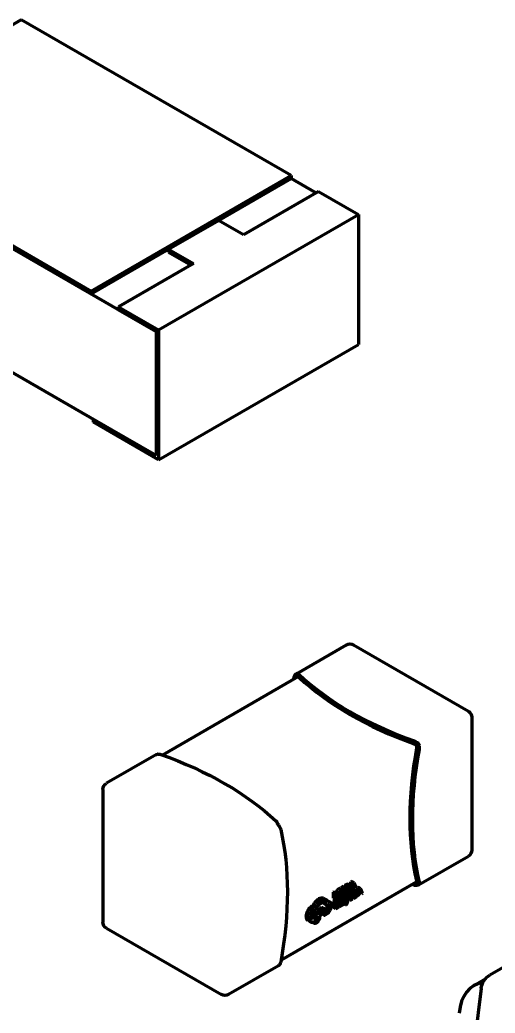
# Model space of a CAD drawing. Header units: millimetres. Extents: x 0 to 1189, y 0 to 841.
# Drawn here: x 658.038 to 659.383, y 239.602 to 242.414 of the extents above; entities that cross this region are included whole.
import ezdxf

# ---------------------------------------------------------------- set-up
doc = ezdxf.new("R2010")
doc.units = ezdxf.units.MM
doc.header["$LTSCALE"] = 0.75
doc.layers.add('Visible', color=7, linetype='Continuous', lineweight=70)

msp = doc.modelspace()

# ---------------------------------------------------------------- linework, layer by layer
at = {"layer": 'Visible', "extrusion": (0, 0.816497, 0.57735)}
for p, q in [((658.0417, 242.4137), (657.4761, 242.0872)), ((658.8054, 241.9728), (658.0417, 242.4137)), ((657.2922, 242.1851), (658.4236, 241.5319)), ((657.4761, 242.0872), (658.2397, 241.6462)), ((657.4761, 242.079), (658.2397, 241.6381)), ((658.2397, 241.6462), (658.8054, 241.9728)), ((658.8054, 241.9728), (658.8054, 241.9647)), ((658.6004, 241.8463), (658.8054, 241.9647)), ((658.8761, 241.9239), (658.8054, 241.9647)), ((658.8832, 241.9279), (658.6711, 241.8055)), ((658.8832, 241.9279), (658.9963, 241.8626)), ((658.4307, 241.536), (658.9963, 241.8626)), ((658.9963, 241.8626), (658.9963, 241.4952)), ((657.2922, 241.834), (658.4236, 241.1808)), ((658.4589, 241.7646), (658.6004, 241.8463)), ((658.6711, 241.8055), (658.6004, 241.8463)), ((658.2397, 241.6381), (658.4589, 241.7646)), ((658.4589, 241.7565), (658.4589, 241.7646)), ((658.4589, 241.7646), (658.5297, 241.7238)), ((658.4589, 241.7565), (658.5226, 241.7197)), ((658.5297, 241.7238), (658.3175, 241.6013)), ((658.2397, 241.6462), (658.2397, 241.6381)), ((658.3175, 241.6013), (658.4307, 241.536)), ((658.3175, 241.5932), (658.3175, 241.6013)), ((658.3175, 241.5932), (658.4236, 241.5319)), ((658.4236, 241.5319), (658.4236, 241.1808)), ((658.4236, 241.5319), (658.4236, 241.1808)), ((658.4307, 241.536), (658.4307, 241.1686)), ((658.4307, 241.1686), (658.9963, 241.4952)), ((658.4236, 241.1808), (658.2468, 241.2829)), ((658.2468, 241.2747), (658.2468, 241.2829)), ((658.4307, 241.1686), (658.2468, 241.2747)), ((661.3129, 240.8329), (659.3678, 239.7099)), ((658.8207, 240.5632), (658.962, 240.6448)), ((658.982, 240.6448), (659.3072, 240.457)), ((658.8178, 240.5607), (658.819, 240.5615)), ((658.8229, 240.5577), (658.8178, 240.5607)), ((658.8207, 240.5632), (658.8229, 240.5577)), ((658.8242, 240.5645), (658.8229, 240.5637)), ((658.8229, 240.5577), (658.8229, 240.5637)), ((658.8245, 240.5539), (658.4419, 240.333)), ((658.8229, 240.5577), (658.8245, 240.5539)), ((659.3172, 240.4397), (659.3172, 240.0641)), ((659.1623, 240.3678), (659.1636, 240.3685)), ((659.1623, 240.3618), (659.1623, 240.3678)), ((659.166, 240.3639), (659.1623, 240.3618)), ((658.428, 240.3357), (658.4267, 240.335)), ((659.1623, 240.3618), (659.1598, 240.3603)), ((659.1623, 240.3618), (659.1675, 240.3588)), ((659.1688, 240.3595), (659.1675, 240.3588)), ((658.4244, 240.3344), (658.2831, 240.2529)), ((658.2731, 240.2355), (658.2731, 239.86)), ((658.7662, 240.139), (658.7675, 240.1398)), ((658.7675, 240.1377), (658.7675, 240.1398)), ((658.7708, 240.1319), (658.7726, 240.1308)), ((658.7726, 240.1308), (658.7713, 240.1301)), ((659.166, 239.9652), (659.3072, 240.0468)), ((659.1598, 239.9732), (658.7772, 239.7523)), ((658.9751, 239.9739), (658.9723, 239.9637)), ((658.9771, 239.9751), (658.9751, 239.9739)), ((658.9822, 239.9699), (658.9751, 239.9739)), ((658.9822, 239.9699), (658.9767, 239.9501)), ((658.9842, 239.971), (658.9771, 239.9751)), ((658.9842, 239.971), (658.9822, 239.9699)), ((658.9897, 239.9576), (658.9842, 239.971)), ((659.1623, 239.9699), (659.1598, 239.9732)), ((659.1675, 239.9669), (659.1623, 239.9699)), ((659.1623, 239.9639), (659.1623, 239.9699)), ((659.1623, 239.9699), (659.166, 239.9652)), ((658.9267, 239.946), (658.9249, 239.9449)), ((658.9249, 239.9449), (658.9249, 239.9283)), ((658.9319, 239.9408), (658.9249, 239.9449)), ((658.9338, 239.9419), (658.9267, 239.946)), ((658.9338, 239.9419), (658.9319, 239.9408)), ((658.9338, 239.9272), (658.9338, 239.9419)), ((658.9509, 239.9514), (658.9438, 239.9555)), ((658.9509, 239.9379), (658.9438, 239.942)), ((658.9541, 239.9618), (658.9467, 239.9575)), ((658.9467, 239.9575), (658.9467, 239.9538)), ((658.9538, 239.9534), (658.9467, 239.9575)), ((658.9467, 239.9476), (658.9467, 239.9409)), ((658.9509, 239.9491), (658.9509, 239.9514)), ((658.9612, 239.9577), (658.9538, 239.9534)), ((658.9538, 239.9534), (658.9538, 239.9368)), ((658.9612, 239.9577), (658.9541, 239.9618)), ((658.9556, 239.9526), (658.9612, 239.9558)), ((658.9556, 239.9473), (658.9556, 239.9526)), ((658.9608, 239.9503), (658.9556, 239.9473)), ((658.9556, 239.9454), (658.9608, 239.9484)), ((658.9556, 239.9398), (658.9556, 239.9454)), ((658.9615, 239.9432), (658.9556, 239.9398)), ((658.9608, 239.9503), (658.9562, 239.9529)), ((658.9615, 239.9432), (658.9567, 239.946)), ((658.9612, 239.9659), (658.9571, 239.9636)), ((658.9571, 239.9636), (658.9571, 239.96)), ((658.9642, 239.9595), (658.9571, 239.9636)), ((658.9571, 239.9535), (658.9571, 239.9523)), ((658.9642, 239.9429), (658.9577, 239.9466)), ((658.9608, 239.9484), (658.9608, 239.9503)), ((658.9612, 239.9558), (658.9612, 239.9577)), ((658.9615, 239.9413), (658.9615, 239.9432)), ((658.9683, 239.9618), (658.9642, 239.9595)), ((658.9642, 239.9595), (658.9642, 239.9429)), ((658.9642, 239.9429), (658.9682, 239.9451)), ((658.9721, 239.9459), (658.9647, 239.9416)), ((658.9682, 239.9599), (658.9661, 239.9586)), ((658.9661, 239.9586), (658.9661, 239.9458)), ((658.9661, 239.9458), (658.9682, 239.947)), ((658.9741, 239.9626), (658.967, 239.9667)), ((658.9792, 239.9418), (658.9718, 239.9375)), ((658.9792, 239.9418), (658.9721, 239.9459)), ((658.9767, 239.9501), (658.9742, 239.9515)), ((658.9792, 239.95), (658.9751, 239.9476)), ((658.9751, 239.9476), (658.9751, 239.9441)), ((658.9822, 239.9435), (658.9751, 239.9476)), ((658.9767, 239.9501), (658.9788, 239.9513)), ((658.9788, 239.9513), (658.9801, 239.9566)), ((658.9792, 239.9399), (658.9792, 239.9418)), ((658.9801, 239.9566), (658.9861, 239.9601)), ((658.9829, 239.967), (658.9807, 239.9588)), ((658.9807, 239.9588), (658.9856, 239.9616)), ((658.9856, 239.9616), (658.982, 239.9637)), ((658.9863, 239.9459), (658.9822, 239.9435)), ((658.9822, 239.9435), (658.9822, 239.9269)), ((658.9832, 239.9683), (658.9831, 239.9683)), ((658.9856, 239.9616), (658.9834, 239.9673)), ((658.9876, 239.9564), (658.9837, 239.9586)), ((658.9862, 239.9439), (658.9841, 239.9427)), ((658.9841, 239.9427), (658.9841, 239.9299)), ((658.9921, 239.9467), (658.985, 239.9508)), ((658.9861, 239.9601), (658.9876, 239.9564)), ((658.9876, 239.9564), (658.9897, 239.9576)), ((658.9931, 239.958), (658.9903, 239.9477)), ((658.9951, 239.9591), (658.9931, 239.958)), ((659.0002, 239.9539), (658.9931, 239.958)), ((659.0002, 239.9539), (658.9947, 239.9341)), ((659.0022, 239.9551), (658.9951, 239.9591)), ((658.9982, 239.9407), (659.0041, 239.9441)), ((659.0009, 239.951), (658.9987, 239.9429)), ((658.9987, 239.9429), (659.0036, 239.9457)), ((659.0036, 239.9457), (659, 239.9477)), ((659.0022, 239.9551), (659.0002, 239.9539)), ((659.0012, 239.9523), (659.0011, 239.9523)), ((659.0036, 239.9457), (659.0014, 239.9513)), ((659.0056, 239.9404), (659.0017, 239.9427)), ((659.0077, 239.9416), (659.0022, 239.9551)), ((659.0041, 239.9441), (659.0056, 239.9404)), ((659.1636, 239.9646), (659.1623, 239.9639)), ((659.1675, 239.9669), (659.1688, 239.9676)), ((658.9045, 239.9233), (658.8974, 239.9274)), ((658.9052, 239.9229), (658.8982, 239.927)), ((658.9159, 239.9164), (658.9089, 239.9205)), ((658.9319, 239.9242), (658.9249, 239.9283)), ((658.9323, 239.9229), (658.9249, 239.9186)), ((658.9249, 239.9186), (658.9249, 239.902)), ((658.9319, 239.9145), (658.9249, 239.9186)), ((658.9319, 239.9408), (658.9319, 239.9242)), ((658.9319, 239.9242), (658.9395, 239.9286)), ((658.9393, 239.9188), (658.9319, 239.9145)), ((658.9319, 239.9145), (658.9319, 239.8979)), ((658.9393, 239.9188), (658.9323, 239.9229)), ((658.9395, 239.9305), (658.9338, 239.9338)), ((658.9395, 239.9305), (658.9338, 239.9272)), ((658.9338, 239.9137), (658.9393, 239.9169)), ((658.9338, 239.9083), (658.9338, 239.9137)), ((658.9389, 239.9113), (658.9343, 239.914)), ((658.9421, 239.9319), (658.935, 239.936)), ((658.9424, 239.9129), (658.9375, 239.9158)), ((658.9424, 239.915), (658.9392, 239.9168)), ((658.9393, 239.9169), (658.9393, 239.9188)), ((658.9395, 239.9286), (658.9395, 239.9305)), ((658.9487, 239.9186), (658.9416, 239.9227)), ((658.9424, 239.915), (658.9424, 239.9129)), ((658.9479, 239.9146), (658.9448, 239.9124)), ((658.9479, 239.9146), (658.9454, 239.9161)), ((658.9528, 239.9165), (658.9457, 239.9206)), ((658.9538, 239.9368), (658.9467, 239.9409)), ((658.9497, 239.9081), (658.9497, 239.9157)), ((658.9509, 239.9359), (658.9509, 239.9379)), ((658.9585, 239.9249), (658.9515, 239.9289)), ((658.9549, 239.9312), (658.9529, 239.93)), ((658.9529, 239.93), (658.954, 239.9275)), ((658.96, 239.9259), (658.9529, 239.93)), ((658.9538, 239.9368), (658.9615, 239.9413)), ((658.9583, 239.9184), (658.9544, 239.9207)), ((658.962, 239.9271), (658.9549, 239.9312)), ((658.9572, 239.9155), (658.9556, 239.9164)), ((658.9562, 239.9223), (658.9569, 239.9205)), ((658.9569, 239.9205), (658.9566, 239.9194)), ((658.964, 239.9164), (658.9569, 239.9205)), ((658.9585, 239.9228), (658.9585, 239.9249)), ((658.9609, 239.9346), (658.9593, 239.9286)), ((658.962, 239.9271), (658.96, 239.9259)), ((658.96, 239.9259), (658.964, 239.9164)), ((658.9628, 239.9357), (658.9609, 239.9346)), ((658.968, 239.9305), (658.9609, 239.9346)), ((658.9647, 239.9197), (658.962, 239.9271)), ((658.9698, 239.9316), (658.9628, 239.9357)), ((658.964, 239.9164), (658.9632, 239.9138)), ((658.9652, 239.92), (658.9644, 239.9204)), ((658.9647, 239.9416), (658.9647, 239.9346)), ((658.9718, 239.9375), (658.9647, 239.9416)), ((658.9649, 239.9189), (658.9647, 239.9197)), ((658.9649, 239.9189), (658.9649, 239.9189)), ((658.9649, 239.9189), (658.9649, 239.9189)), ((658.9652, 239.9153), (658.9698, 239.9316)), ((658.968, 239.9305), (658.9652, 239.92)), ((658.9718, 239.9209), (658.9675, 239.9234)), ((658.9698, 239.9316), (658.968, 239.9305)), ((658.9718, 239.9375), (658.9718, 239.9209)), ((658.9718, 239.9209), (658.9795, 239.9254)), ((658.9736, 239.9367), (658.9792, 239.9399)), ((658.9736, 239.9313), (658.9736, 239.9367)), ((658.9788, 239.9343), (658.9736, 239.9313)), ((658.9736, 239.9294), (658.9788, 239.9324)), ((658.9736, 239.9239), (658.9736, 239.9294)), ((658.9795, 239.9272), (658.9736, 239.9239)), ((658.9788, 239.9343), (658.9742, 239.937)), ((658.9795, 239.9272), (658.9747, 239.93)), ((658.9751, 239.9375), (658.9751, 239.9364)), ((658.9822, 239.9269), (658.9757, 239.9307)), ((658.9788, 239.9324), (658.9788, 239.9343)), ((658.9795, 239.9254), (658.9795, 239.9272)), ((658.9822, 239.9269), (658.9862, 239.9292)), ((658.9841, 239.9299), (658.9862, 239.9311)), ((658.9947, 239.9341), (658.9922, 239.9356)), ((658.9947, 239.9341), (658.9968, 239.9353)), ((658.9968, 239.9353), (658.9982, 239.9407)), ((659.0056, 239.9404), (659.0077, 239.9416)), ((658.8738, 239.902), (658.8668, 239.906)), ((658.8843, 239.8829), (658.8772, 239.887)), ((658.8914, 239.9028), (658.8777, 239.8866)), ((658.8985, 239.8987), (658.8848, 239.8825)), ((658.8873, 239.8773), (658.9017, 239.8943)), ((658.8985, 239.8987), (658.8914, 239.9028)), ((658.905, 239.9079), (658.898, 239.912)), ((658.9017, 239.8943), (658.8985, 239.8987)), ((658.9065, 239.8903), (658.901, 239.8935)), ((658.9065, 239.8903), (658.9019, 239.8877)), ((658.905, 239.9079), (658.9058, 239.9084)), ((658.9319, 239.8979), (658.9249, 239.902)), ((658.9319, 239.8979), (658.9397, 239.9024)), ((658.9389, 239.9113), (658.9338, 239.9083)), ((658.9338, 239.9064), (658.9389, 239.9094)), ((658.9338, 239.9009), (658.9338, 239.9064)), ((658.9397, 239.9042), (658.9338, 239.9009)), ((658.9397, 239.9042), (658.9348, 239.907)), ((658.9422, 239.9046), (658.9364, 239.9079)), ((658.9389, 239.9094), (658.9389, 239.9113)), ((658.9397, 239.9024), (658.9397, 239.9042)), ((658.9479, 239.913), (658.9454, 239.9113)), ((658.9479, 239.9071), (658.9471, 239.9075)), ((658.9478, 239.9089), (658.9479, 239.9089)), ((658.9479, 239.9119), (658.9479, 239.913)), ((658.9479, 239.9089), (658.9479, 239.9071)), ((658.9479, 239.9071), (658.9497, 239.9081)), ((658.9521, 239.9121), (658.9497, 239.9135)), ((658.9521, 239.9099), (658.9497, 239.9114)), ((658.9521, 239.9121), (658.9521, 239.9099)), ((658.9603, 239.9089), (658.9558, 239.9115)), ((658.9603, 239.9107), (658.9571, 239.9126)), ((658.9603, 239.9107), (658.9603, 239.9089)), ((658.8598, 239.8614), (658.8527, 239.8655)), ((658.8675, 239.8688), (658.8623, 239.8718)), ((658.8698, 239.8576), (658.8651, 239.8604)), ((658.8873, 239.8761), (658.8873, 239.8773)), ((658.899, 239.8799), (658.8926, 239.8836)), ((658.901, 239.88), (658.9071, 239.8835)), ((658.2831, 239.8426), (658.6084, 239.6548)), ((658.7696, 239.7364), (658.6284, 239.6548)), ((658.7713, 239.7381), (658.7726, 239.7389)), ((659.3544, 239.6986), (659.3224, 239.6801)), ((659.3431, 239.6726), (659.308, 239.3828))]:
    msp.add_line(p, q, dxfattribs=at)
at = {"layer": 'Visible', "extrusion": (-1e-16, 0, -1)}
for centre, radius, start, end in [((-658.972, 240.6275), 0.02, 60, 120), ((-659.2972, 240.4397), 0.02, 120, 180), ((-658.956, 239.9168), 0.00545, 58.9569, 92.306), ((-659.3928, 239.6666), 0.05, 6.9058, 60), ((-658.6184, 239.6722), 0.02, 240, 300)]:
    msp.add_arc(centre, radius, start, end, dxfattribs=at)
at = {"layer": 'Visible', "extrusion": (-2e-16, 0, -1)}
for centre, start, end in [((-658.2931, 240.2355), 0, 60), ((-659.2972, 240.0641), 180, 240)]:
    msp.add_arc(centre, 0.02, start, end, dxfattribs=at)
at = {"layer": 'Visible', "extrusion": (-1e-16, 1e-16, -1)}
msp.add_arc((-658.956, 239.9149), 0.00135, 97.1478, 151.8933, dxfattribs=at)
at = {"layer": 'Visible'}
msp.add_arc((658.975, 239.9221), 0.0119, 192.3988, 197.174, dxfattribs=at)
at = {"layer": 'Visible', "extrusion": (1e-16, -2e-16, -1)}
msp.add_arc((-658.9614, 239.9141), 0.00306, 240.3583, 263.0933, dxfattribs=at)
at = {"layer": 'Visible', "extrusion": (-2e-16, 2e-16, -1)}
msp.add_arc((-658.2931, 239.86), 0.02, 300, 0, dxfattribs=at)
at = {"layer": 'Visible', "extrusion": (-1e-16, -2e-16, -1)}
for centre, major_axis, ratio, start_param, end_param in [((658.8285, 240.5447), (-0.0054, 0.0195), 0.702697, -0.967828, -0.442807), ((659.1535, 240.3566), (-0.0049, 0.0199), 0.689397, 1.108266, 1.369214), ((658.4365, 240.3184), (-0.0142, 0.0144), 0.702732, 0.442823, 0.967864), ((658.3585, 238.7548), (0.5887, 1.1618), 0.02399, -0.036746, 0.047307), ((658.7624, 239.7544), (-0.0067, 0.0183), 0.429783, 2.800315, 3.067194)]:
    msp.add_ellipse(centre, major_axis=major_axis, ratio=ratio, start_param=start_param, end_param=end_param, dxfattribs=at)
at = {"layer": 'Visible', "extrusion": (-4e-16, -3e-16, -1)}
for centre, major_axis, ratio, start_param, end_param in [((658.8283, 240.5446), (-0.007, 0.0189), 0.422603, -0.334083, -0.071915), ((658.762, 240.1307), (-0.0069, 0.0191), 0.427072, 1.497468, 1.758806)]:
    msp.add_ellipse(centre, major_axis=major_axis, ratio=ratio, start_param=start_param, end_param=end_param, dxfattribs=at)
at = {"layer": 'Visible'}
for centre, major_axis, ratio, start_param, end_param in [((659.6791, 240.8561), (-1, 0), 0.57735, 0.535484, 0.543032), ((659.6791, 240.8642), (1, 0), 0.57735, 3.694913, 4.159068), ((659.6791, 240.8561), (-1, 0), 0.57735, 0.55332, 1.017476), ((659.8488, 240.5621), (0.5, 0.866), 0.57735, 2.106281, 2.113829), ((659.8488, 240.5621), (0.5, 0.866), 0.57735, 2.124117, 2.588272), ((659.8558, 240.5581), (0.5, 0.866), 0.57735, 2.124117, 2.588272), ((659.6791, 240.8561), (1, 0), 0.57735, 4.169357, 4.176905), ((659.8488, 240.5621), (0.5, 0.866), 0.57735, 2.59856, 2.606108), ((658.8596, 239.8272), (0.0856, 0.128), 0.10688, 0.083651, 0.21374), ((658.8667, 239.8231), (0.0856, 0.128), 0.10688, 0.083651, 0.21374), ((658.5012, 240.1122), (-0.4651, 0.1548), 0.148428, 3.131282, 3.163793), ((658.278, 238.4844), (0.6945, 1.4763), 0.038716, 0.001766, 0.055631), ((658.5195, 240.3344), (-0.4518, 0.3848), 0.137428, 3.092754, 3.16597), ((658.1884, 240.9435), (-0.7816, 0.9971), 0.108906, 3.126111, 3.182791), ((658.6846, 239.5094), (0.2881, 0.4511), 0.060123, -0.093859, 0.010586), ((658.5083, 240.1082), (-0.4651, 0.1548), 0.148428, 3.109695, 3.190956), ((657.3554, 240.1575), (-1.6204, 0.201), 0.090582, 3.101085, 3.152828), ((658.5192, 240.0963), (-0.4651, 0.1548), 0.148428, 3.131282, 3.163793), ((658.296, 238.4684), (0.6945, 1.4763), 0.038716, 0.001766, 0.055631), ((658.7026, 239.4935), (0.2881, 0.4511), 0.060123, -0.093859, 0.010586), ((657.3734, 240.1415), (-1.6204, 0.201), 0.090582, 3.101085, 3.152828), ((658.8866, 239.8865), (0.0117, 0.0415), 0.5992, 0.551984, 1.031967), ((658.8937, 239.8824), (0.0117, 0.0415), 0.5992, 0.551984, 1.031967), ((658.8843, 239.9001), (0.0138, 0.027), 0.597509, 0.041578, 0.744348), ((658.8914, 239.896), (0.0138, 0.027), 0.597509, 0.041578, 0.744348), ((658.8837, 239.9061), (0.0178, 0.0178), 0.653012, 0.274168, 0.32048), ((658.8908, 239.902), (0.0156, 0.0201), 0.643041, -0.367414, 0.137649), ((658.8996, 239.9045), (0.0093, 0.016), 0.612508, 0.002195, 0.126996), ((658.9067, 239.9005), (0.0093, 0.016), 0.612508, -0.796252, 0.507689), ((659.5551, 240.793), (0.6203, 0.8568), 0.053909, 3.116559, 3.144314), ((659.5622, 240.7889), (0.6203, 0.8568), 0.053909, 3.067268, 3.144314), ((658.9913, 239.9776), (0.0457, 0.057), 0.128329, 2.982917, 3.131669), ((658.9984, 239.9735), (0.0457, 0.057), 0.128329, 2.982917, 3.131669), ((658.8705, 239.9803), (-0.0872, 0.067), 0.284169, 3.024748, 3.15113), ((658.8473, 239.9186), (-0.1118, 0.0019), 0.202583, 3.001005, 3.145087), ((658.8052, 239.7328), (0.1533, 0.1855), 0.070102, -0.084618, 0.003932), ((658.5375, 240.3185), (-0.4518, 0.3848), 0.137428, 3.092754, 3.16597), ((658.2064, 240.9275), (-0.7816, 0.9971), 0.108906, 3.126111, 3.182791), ((658.5263, 240.0922), (-0.4651, 0.1548), 0.148428, 3.109695, 3.190956), ((658.864, 239.8855), (0.0113, 0.0201), 0.578117, 1.549864, 2.341659), ((658.8651, 239.8833), (0.0114, 0.0229), 0.597342, 0.733899, 1.46849), ((658.8711, 239.8815), (0.0113, 0.0201), 0.578117, 1.549864, 2.341659), ((658.8722, 239.8793), (0.0114, 0.0229), 0.597342, 0.733899, 1.46849), ((658.8695, 239.8747), (0.007, 0.0122), 0.5488, 0.758218, 1.807409), ((658.8697, 239.8741), (0.0075, 0.0128), 0.558603, 0.004078, 0.778063), ((658.9048, 239.9022), (0.0096, 0.0207), 0.609824, 3.934746, 4.606017), ((658.9059, 239.8993), (0.0101, 0.0175), 0.57735, -1.529611, -0.782558), ((659.1963, 240.4428), (0.254, 0.5383), 0.047794, 3.14142, 3.210411), ((658.9788, 239.8977), (-0.0354, 0.0112), 0.302444, -0.069013, 0.095161), ((658.9838, 239.9917), (0.04, 0.085), 0.092397, 3.142828, 3.273801), ((658.8023, 240.1227), (-0.1427, 0.2175), 0.155184, 3.13274, 3.251537), ((658.912, 239.9663), (-0.033, 0.0594), 0.256377, 3.145742, 3.30291), ((659.1423, 240.3699), (0.1912, 0.4598), 0.07098, 3.171107, 3.234111), ((658.8646, 239.8859), (0.0118, 0.0205), 0.57735, 2.359031, 3.09025), ((658.8716, 239.8818), (0.0118, 0.0205), 0.57735, 2.359031, 3.09025), ((658.903, 239.9599), (0.0424, 0.0989), 0.273303, 3.087928, 3.357867), ((658.877, 239.8698), (0.0073, 0.0121), 0.5811, 2.682544, 3.95381), ((658.8766, 239.8706), (0.007, 0.0122), 0.5488, 0.758218, 2.023662), ((658.8768, 239.87), (0.0075, 0.0128), 0.558603, -0.069745, 0.778063), ((659.4224, 239.5069), (-0.1, 0.1732), 0.57735, -0.231054, 0.698132)]:
    msp.add_ellipse(centre, major_axis=major_axis, ratio=ratio, start_param=start_param, end_param=end_param, dxfattribs=at)
at = {"layer": 'Visible', "extrusion": (-2e-16, -2e-16, -1)}
for centre, major_axis, ratio, start_param, end_param in [((658.8281, 240.5452), (-0.0048, 0.0191), 0.708266, -0.200468, 0.066189), ((659.1538, 240.357), (-0.0146, 0.0142), 0.673428, 0.97475, 1.499797), ((659.1539, 240.3569), (-0.005, 0.0197), 0.673611, 1.642204, 2.16707)]:
    msp.add_ellipse(centre, major_axis=major_axis, ratio=ratio, start_param=start_param, end_param=end_param, dxfattribs=at)
at = {"layer": 'Visible', "extrusion": (-3e-16, -3e-16, -1)}
for centre, major_axis, ratio, start_param, end_param in [((658.8285, 240.5448), (-0.0073, 0.0187), 0.422047, 0.19804, 0.722876), ((658.7619, 240.1305), (-0.0131, 0.0154), 0.439552, 1.910672, 2.435734)]:
    msp.add_ellipse(centre, major_axis=major_axis, ratio=ratio, start_param=start_param, end_param=end_param, dxfattribs=at)
at = {"layer": 'Visible', "extrusion": (-2e-16, -1e-16, -1)}
for centre, major_axis, ratio, start_param, end_param in [((659.5023, 240.7622), (0.5, 0.866), 0.57735, 4.153053, 4.159068), ((658.4367, 240.3184), (-0.0129, 0.0157), 0.422665, 0.069967, 0.331375), ((658.7619, 239.7549), (-0.0054, 0.0195), 0.702697, 2.173764, 2.698786)]:
    msp.add_ellipse(centre, major_axis=major_axis, ratio=ratio, start_param=start_param, end_param=end_param, dxfattribs=at)
at = {"layer": 'Visible', "extrusion": (-2e-16, -3e-16, -1)}
msp.add_ellipse((659.1541, 240.357), major_axis=(-0.0141, 0.0141), ratio=0.676682, start_param=1.747132, end_param=2.013342, dxfattribs=at)
at = {"layer": 'Visible', "extrusion": (0, -2e-16, -1)}
for centre, major_axis, end_param in [((657.9113, 239.8436), (-1, 0), 2.588272), ((659.6791, 240.456), (1, 0), 2.130132)]:
    msp.add_ellipse(centre, major_axis=major_axis, ratio=0.57735, start_param=2.124117, end_param=end_param, dxfattribs=at)
at = {"layer": 'Visible', "extrusion": (-1e-16, -1e-16, -1)}
for centre, major_axis, ratio, start_param, end_param in [((658.7618, 240.1306), (-0.0068, 0.019), 0.439602, 0.705662, 1.230507), ((658.0881, 239.5374), (0.5, 0.866), 0.57735, 0.55332, 1.017476), ((658.8678, 240.0485), (-0.073, 0.1093), 0.307644, 3.040498, 3.096173), ((658.8748, 240.0444), (-0.073, 0.1093), 0.307644, 3.040498, 3.16175)]:
    msp.add_ellipse(centre, major_axis=major_axis, ratio=ratio, start_param=start_param, end_param=end_param, dxfattribs=at)
at = {"layer": 'Visible', "extrusion": (0, -3e-16, -1)}
for centre, major_axis, ratio, start_param, end_param in [((658.7623, 240.1309), (-0.0128, 0.0152), 0.419376, 1.381616, 1.647998), ((658.3426, 240.0232), (-0.6146, 0.1081), 0.060863, 3.130888, 3.214066)]:
    msp.add_ellipse(centre, major_axis=major_axis, ratio=ratio, start_param=start_param, end_param=end_param, dxfattribs=at)
at = {"layer": 'Visible', "extrusion": (-1e-16, -3e-16, -1)}
for centre, major_axis, ratio, start_param, end_param in [((659.1539, 239.9812), (-0.0125, 0.0157), 0.422135, 2.418348, 2.943406), ((659.1541, 239.9806), (-0.0141, 0.0136), 0.708916, 3.075029, 3.341908)]:
    msp.add_ellipse(centre, major_axis=major_axis, ratio=ratio, start_param=start_param, end_param=end_param, dxfattribs=at)
at = {"layer": 'Visible', "extrusion": (-4e-16, -2e-16, -1)}
for centre, major_axis, ratio, start_param, end_param in [((659.1538, 239.9812), (-0.0142, 0.0144), 0.702725, 3.584597, 4.109711), ((658.906, 239.8995), (0.00544, 0.00942), 0.590281, -0.799879, 0.799879), ((658.899, 239.9036), (0.00544, 0.00942), 0.590281, 0.689242, 0.799879)]:
    msp.add_ellipse(centre, major_axis=major_axis, ratio=ratio, start_param=start_param, end_param=end_param, dxfattribs=at)
at = {"layer": 'Visible', "extrusion": (-3e-16, -2e-16, -1)}
msp.add_ellipse((659.1536, 239.9812), major_axis=(-0.0129, 0.0157), ratio=0.422665, start_param=3.21156, end_param=3.472967, dxfattribs=at)
at = {"layer": 'Visible', "extrusion": (-6e-16, 0, -1)}
msp.add_ellipse((659.1804, 240.5457), major_axis=(0.2364, 0.6117), ratio=0.05889, start_param=3.06865, end_param=3.154359, dxfattribs=at)
at = {"layer": 'Visible', "extrusion": (1e-16, -3e-16, -1)}
for centre, end_param in [((658.8988, 239.9033), 2.112833), ((658.9059, 239.8992), 2.292028)]:
    msp.add_ellipse(centre, major_axis=(0.00557, 0.0098), ratio=0.580761, start_param=0.794638, end_param=end_param, dxfattribs=at)
at = {"layer": 'Visible', "extrusion": (1e-16, -4e-16, -1)}
msp.add_ellipse((658.8718, 239.8819), major_axis=(0.0075, 0.0123), ratio=0.587598, start_param=2.763976, end_param=3.912721, dxfattribs=at)
at = {"layer": 'Visible'}
for points in [[(658.8245, 240.5539), (658.8255, 240.5544), (658.8269, 240.554), (658.8283, 240.5527)], [(659.1536, 240.3649), (659.1558, 240.3641), (659.1581, 240.3624), (659.1598, 240.3603)], [(658.9422, 239.9446), (658.9408, 239.9422), (658.9401, 239.9396), (658.9401, 239.9369)], [(658.9475, 239.9501), (658.9453, 239.9489), (658.9436, 239.947), (658.9422, 239.9446)], [(658.9436, 239.9441), (658.9446, 239.9459), (658.9459, 239.9472), (658.9475, 239.9482)], [(658.9737, 239.9628), (658.9723, 239.9634), (658.9705, 239.9631), (658.9683, 239.9618)], [(658.9847, 239.9509), (658.9832, 239.9516), (658.9814, 239.9512), (658.9792, 239.95)], [(658.9918, 239.9468), (658.9903, 239.9475), (658.9885, 239.9472), (658.9863, 239.9459)], [(658.8713, 239.9138), (658.8695, 239.9114), (658.8681, 239.9088), (658.8668, 239.906)], [(658.9416, 239.9227), (658.941, 239.9231), (658.9401, 239.9229), (658.9389, 239.9222)], [(658.9435, 239.9343), (658.9425, 239.9349), (658.9421, 239.9362), (658.9421, 239.9382)], [(658.9459, 239.9181), (658.9446, 239.9173), (658.9434, 239.9163), (658.9424, 239.915)], [(658.9462, 239.9255), (658.9454, 239.9244), (658.945, 239.9233), (658.945, 239.9223)], [(658.9497, 239.9157), (658.9497, 239.9188), (658.9484, 239.9195), (658.9459, 239.9181)], [(658.9533, 239.9214), (658.9525, 239.9203), (658.9521, 239.9192), (658.9521, 239.9182)], [(658.9561, 239.924), (658.955, 239.9233), (658.954, 239.9225), (658.9533, 239.9214)], [(658.9545, 239.9209), (658.9549, 239.9214), (658.9553, 239.9218), (658.9559, 239.9222)], [(658.9584, 239.9184), (658.958, 239.9187), (658.9573, 239.9187), (658.9561, 239.9186)], [(658.8716, 239.8938), (658.8735, 239.8949), (658.8755, 239.8953), (658.877, 239.8952)], [(658.8783, 239.9097), (658.8766, 239.9073), (658.8752, 239.9047), (658.8738, 239.902)], [(658.9012, 239.8874), (658.8995, 239.8864), (658.8981, 239.884), (658.8981, 239.8819)], [(658.9448, 239.9124), (658.9425, 239.9107), (658.9414, 239.9087), (658.9414, 239.9065)], [(658.9414, 239.9065), (658.9414, 239.9055), (658.9417, 239.9048), (658.9423, 239.9045)]]:
    msp.add_open_spline(points, degree=3, dxfattribs=at)
at = {"layer": 'Visible', "extrusion": (-5.58213e-10, -6.33917e-11, -1)}
msp.add_open_spline([(659.1598, 240.3603), (659.1607, 240.3578), (659.1611, 240.355), (659.1606, 240.3526)], degree=3, dxfattribs=at)
at = {"layer": 'Visible', "extrusion": (-5.85029e-10, -1.61617e-10, -1)}
msp.add_open_spline([(659.1606, 239.977), (659.1611, 239.9752), (659.1608, 239.9737), (659.1598, 239.9732)], degree=3, dxfattribs=at)
at = {"layer": 'Visible', "extrusion": (-2.30705e-09, 6.17538e-10, 1)}
msp.add_open_spline([(658.9351, 239.9487), (658.934, 239.9466), (658.9333, 239.9445), (658.9331, 239.9423)], degree=3, dxfattribs=at)
at = {"layer": 'Visible', "extrusion": (1.02789e-09, -8.12308e-10, 1)}
msp.add_open_spline([(658.9404, 239.9542), (658.9383, 239.9529), (658.9365, 239.9511), (658.9351, 239.9487)], degree=3, dxfattribs=at)
at = {"layer": 'Visible', "extrusion": (1.84317e-09, -4.26418e-10, 1)}
msp.add_open_spline([(658.9421, 239.9382), (658.9421, 239.9403), (658.9426, 239.9422), (658.9436, 239.9441)], degree=3, dxfattribs=at)
at = {"layer": 'Visible', "extrusion": (-2.79765e-10, 1.61874e-09, 1)}
msp.add_open_spline([(658.9475, 239.9482), (658.9487, 239.9489), (658.9499, 239.9492), (658.9509, 239.9491)], degree=3, dxfattribs=at)
at = {"layer": 'Visible', "extrusion": (2.673e-10, -1.18295e-09, 1)}
msp.add_open_spline([(658.9667, 239.9669), (658.9652, 239.9675), (658.9634, 239.9672), (658.9612, 239.9659)], degree=3, dxfattribs=at)
at = {"layer": 'Visible', "extrusion": (-1.56323e-08, -2.80545e-08, 1)}
for points in [[(658.967, 239.9667), (658.9669, 239.9668), (658.9668, 239.9668), (658.9667, 239.9669)], [(658.985, 239.9508), (658.9849, 239.9508), (658.9848, 239.9509), (658.9847, 239.9509)]]:
    msp.add_open_spline(points, degree=3, dxfattribs=at)
at = {"layer": 'Visible', "extrusion": (-2.59057e-10, -2.30885e-11, -1)}
msp.add_open_spline([(658.9759, 239.9581), (658.9759, 239.9606), (658.9752, 239.9621), (658.9737, 239.9628)], degree=3, dxfattribs=at)
at = {"layer": 'Visible', "extrusion": (1.71839e-08, -2.93745e-09, -1)}
msp.add_open_spline([(658.9831, 239.9683), (658.9831, 239.9677), (658.983, 239.9673), (658.9829, 239.967)], degree=3, dxfattribs=at)
at = {"layer": 'Visible', "extrusion": (1.05459e-08, 1.79298e-09, 1)}
msp.add_open_spline([(658.9834, 239.9673), (658.9833, 239.9674), (658.9832, 239.9678), (658.9832, 239.9683)], degree=3, dxfattribs=at)
at = {"layer": 'Visible', "extrusion": (5.79613e-10, -2.30885e-11, -1)}
msp.add_open_spline([(658.9939, 239.9422), (658.9939, 239.9447), (658.9932, 239.9462), (658.9918, 239.9468)], degree=3, dxfattribs=at)
at = {"layer": 'Visible', "extrusion": (1.47148e-09, 3.02385e-10, -1)}
msp.add_open_spline([(659.0011, 239.9523), (659.0011, 239.9518), (659.001, 239.9513), (659.0009, 239.951)], degree=3, dxfattribs=at)
at = {"layer": 'Visible', "extrusion": (-5.63687e-08, -1.15143e-08, 1)}
msp.add_open_spline([(659.0014, 239.9513), (659.0013, 239.9515), (659.0013, 239.9518), (659.0012, 239.9523)], degree=3, dxfattribs=at)
at = {"layer": 'Visible'}
for points, knots in [([(658.877, 239.8952), (658.8775, 239.8971), (658.8782, 239.8991), (658.88, 239.9029), (658.8811, 239.9047), (658.8835, 239.9081), (658.8848, 239.9097), (658.8877, 239.9124), (658.8892, 239.9135), (658.8907, 239.9144)], [-0.002556879, -0.002556879, -0.002556879, -0.002556879, -0.001912927, -0.001912927, -0.001277158, -0.001277158, -0.000652609, -0.000652609, 0, 0, 0, 0]), ([(658.8907, 239.9144), (658.8925, 239.9154), (658.8943, 239.9161), (658.8975, 239.9165), (658.899, 239.9163), (658.9016, 239.9151), (658.9027, 239.9141), (658.9043, 239.9115), (658.9048, 239.9098), (658.905, 239.9079)], [-0.002979833, -0.002979833, -0.002979833, -0.002979833, -0.002222899, -0.002222899, -0.001491013, -0.001491013, -0.000753895, -0.000753895, 0, 0, 0, 0]), ([(658.8614, 239.8761), (658.8614, 239.8776), (658.8616, 239.8793), (658.8627, 239.8828), (658.8634, 239.8845), (658.8653, 239.8878), (658.8665, 239.8894), (658.869, 239.892), (658.8703, 239.893), (658.8716, 239.8938)], [-0.002282958, -0.002282958, -0.002282958, -0.002282958, -0.001717514, -0.001717514, -0.001141479, -0.001141479, -0.000565444, -0.000565444, 0, 0, 0, 0]), ([(658.877, 239.8746), (658.8749, 239.8734), (658.873, 239.8703), (658.873, 239.8651), (658.8749, 239.8642), (658.877, 239.8654)], [2, 2, 2, 2, 3, 3, 4, 4, 4, 4])]:
    msp.add_open_spline(points, degree=3, knots=knots, dxfattribs=at)
at = {"layer": 'Visible', "extrusion": (-1.82817e-10, -1.56403e-10, -1)}
msp.add_open_spline([(658.8967, 239.9163), (658.8974, 239.9151), (658.8978, 239.9137), (658.898, 239.912)], degree=3, dxfattribs=at)
at = {"layer": 'Visible', "extrusion": (-8.7804e-09, 6.23237e-09, 1)}
msp.add_open_spline([(658.9361, 239.915), (658.9357, 239.9145), (658.9353, 239.914), (658.9351, 239.9135)], degree=3, dxfattribs=at)
at = {"layer": 'Visible', "extrusion": (-6.3009e-09, 7.77089e-09, 1)}
msp.add_open_spline([(658.9389, 239.9222), (658.938, 239.9217), (658.9372, 239.9211), (658.9365, 239.9204)], degree=3, dxfattribs=at)
at = {"layer": 'Visible', "extrusion": (9.35292e-11, -4.00702e-10, -1)}
msp.add_open_spline([(658.942, 239.932), (658.9432, 239.9312), (658.9448, 239.9314), (658.9469, 239.9326)], degree=3, dxfattribs=at)
at = {"layer": 'Visible', "extrusion": (-1.7678e-09, 1.8627e-09, 1)}
msp.add_open_spline([(658.9424, 239.9129), (658.9434, 239.9145), (658.9445, 239.9156), (658.9458, 239.9163)], degree=3, dxfattribs=at)
at = {"layer": 'Visible', "extrusion": (-5.43891e-08, -8.11074e-08, -1)}
msp.add_open_spline([(658.9455, 239.9207), (658.9456, 239.9206), (658.9456, 239.9206), (658.9457, 239.9206)], degree=3, dxfattribs=at)
at = {"layer": 'Visible', "extrusion": (-2.2528e-09, 2.50156e-09, 1)}
msp.add_open_spline([(658.949, 239.9281), (658.9479, 239.9274), (658.947, 239.9265), (658.9462, 239.9255)], degree=3, dxfattribs=at)
at = {"layer": 'Visible', "extrusion": (2.25705e-09, -2.48996e-09, -1)}
msp.add_open_spline([(658.9469, 239.9326), (658.9485, 239.9335), (658.9498, 239.9346), (658.9509, 239.9359)], degree=3, dxfattribs=at)
at = {"layer": 'Visible', "extrusion": (-2.44249e-09, 6.11781e-09, 1)}
msp.add_open_spline([(658.9515, 239.9289), (658.9507, 239.9289), (658.9499, 239.9286), (658.949, 239.9281)], degree=3, dxfattribs=at)
at = {"layer": 'Visible', "extrusion": (-1.10232e-10, 5.28097e-10, -1)}
msp.add_open_spline([(658.9526, 239.9166), (658.953, 239.9163), (658.9537, 239.9162), (658.9548, 239.9163)], degree=3, dxfattribs=at)
at = {"layer": 'Visible', "extrusion": (4.91527e-09, -2.33288e-09, 1)}
msp.add_open_spline([(658.954, 239.9195), (658.954, 239.9199), (658.9541, 239.9204), (658.9545, 239.9209)], degree=3, dxfattribs=at)
at = {"layer": 'Visible', "extrusion": (2.49738e-09, 1.31522e-09, 1)}
msp.add_open_spline([(658.9544, 239.9186), (658.9541, 239.9187), (658.954, 239.919), (658.954, 239.9195)], degree=3, dxfattribs=at)
at = {"layer": 'Visible', "extrusion": (6.02574e-11, -1.43628e-08, -1)}
msp.add_open_spline([(658.9561, 239.9186), (658.9552, 239.9185), (658.9546, 239.9185), (658.9544, 239.9186)], degree=3, dxfattribs=at)
at = {"layer": 'Visible', "extrusion": (-8.29822e-10, 5.21271e-09, 1)}
msp.add_open_spline([(658.9548, 239.9163), (658.9558, 239.9165), (658.9564, 239.9165), (658.9567, 239.9163)], degree=3, dxfattribs=at)
at = {"layer": 'Visible', "extrusion": (-7.52947e-10, 1.43845e-09, 1)}
msp.add_open_spline([(658.9585, 239.9249), (658.9578, 239.9248), (658.957, 239.9245), (658.9561, 239.924)], degree=3, dxfattribs=at)
at = {"layer": 'Visible', "extrusion": (-1.77366e-10, 4.72498e-10, -1)}
msp.add_open_spline([(658.9632, 239.9138), (658.9628, 239.9125), (658.9622, 239.9115), (658.9614, 239.9111)], degree=3, dxfattribs=at)
at = {"layer": 'Visible', "extrusion": (1.17035e-09, -7.16064e-10, -1)}
msp.add_open_spline([(658.9615, 239.9094), (658.9631, 239.9103), (658.9643, 239.9123), (658.9652, 239.9153)], degree=3, dxfattribs=at)
at = {"layer": 'Visible', "extrusion": (-5.05562e-09, 9.83988e-09, 1)}
msp.add_open_spline([(658.8668, 239.906), (658.866, 239.9057), (658.8652, 239.9054), (658.8644, 239.9049)], degree=3, dxfattribs=at)
at = {"layer": 'Visible', "extrusion": (5.50733e-09, -1.23074e-08, 1)}
msp.add_open_spline([(658.8738, 239.902), (658.873, 239.9016), (658.8723, 239.9013), (658.8715, 239.9008)], degree=3, dxfattribs=at)
at = {"layer": 'Visible', "extrusion": (8.89523e-09, -2.40733e-08, -1)}
msp.add_open_spline([(658.9019, 239.8877), (658.9017, 239.8876), (658.9015, 239.8876), (658.9012, 239.8874)], degree=3, dxfattribs=at)
at = {"layer": 'Visible', "extrusion": (2.15923e-09, 8.31244e-10, 1)}
msp.add_open_spline([(658.9432, 239.9078), (658.9432, 239.9072), (658.9434, 239.9068), (658.9437, 239.9067)], degree=3, dxfattribs=at)
at = {"layer": 'Visible', "extrusion": (-1.98638e-09, 1.69897e-09, 1)}
msp.add_open_spline([(658.9454, 239.9113), (658.9446, 239.9106), (658.944, 239.9101), (658.9437, 239.9095)], degree=3, dxfattribs=at)
at = {"layer": 'Visible', "extrusion": (-2.30504e-10, -1.16446e-10, -1)}
msp.add_open_spline([(658.9471, 239.909), (658.9476, 239.91), (658.9479, 239.9109), (658.9479, 239.9119)], degree=3, dxfattribs=at)
at = {"layer": 'Visible', "extrusion": (2.8655e-10, -1.70526e-09, -1)}
msp.add_open_spline([(658.9551, 239.9127), (658.954, 239.912), (658.953, 239.9119), (658.9521, 239.9121)], degree=3, dxfattribs=at)
at = {"layer": 'Visible', "extrusion": (-1.82287e-09, 4.68152e-09, -1)}
msp.add_open_spline([(658.9603, 239.9089), (658.9607, 239.9089), (658.961, 239.9091), (658.9615, 239.9094)], degree=3, dxfattribs=at)
at = {"layer": 'Visible', "extrusion": (2.20905e-10, -1.23445e-10, -1)}
msp.add_open_spline([(658.877, 239.8654), (658.8812, 239.8678), (658.8812, 239.877), (658.877, 239.8746)], degree=3, dxfattribs=at)
at = {"layer": 'Visible', "extrusion": (1.21579e-11, 4.43365e-11, -1)}
msp.add_open_spline([(658.8771, 239.8584), (658.8784, 239.8592), (658.8798, 239.8602), (658.8822, 239.8628), (658.8834, 239.8644), (658.8853, 239.8677), (658.8861, 239.8694), (658.8871, 239.8729), (658.8873, 239.8746), (658.8873, 239.8761)], degree=3, knots=[-0.002282958, -0.002282958, -0.002282958, -0.002282958, -0.001717514, -0.001717514, -0.001141479, -0.001141479, -0.000565444, -0.000565444, 0, 0, 0, 0], dxfattribs=at)
at = {"layer": 'Visible', "extrusion": (2.68448e-10, 8.76319e-11, -1)}
msp.add_open_spline([(658.8981, 239.8819), (658.8981, 239.8801), (658.8994, 239.8792), (658.901, 239.88)], degree=3, dxfattribs=at)

doc.saveas('drawing.dxf')
